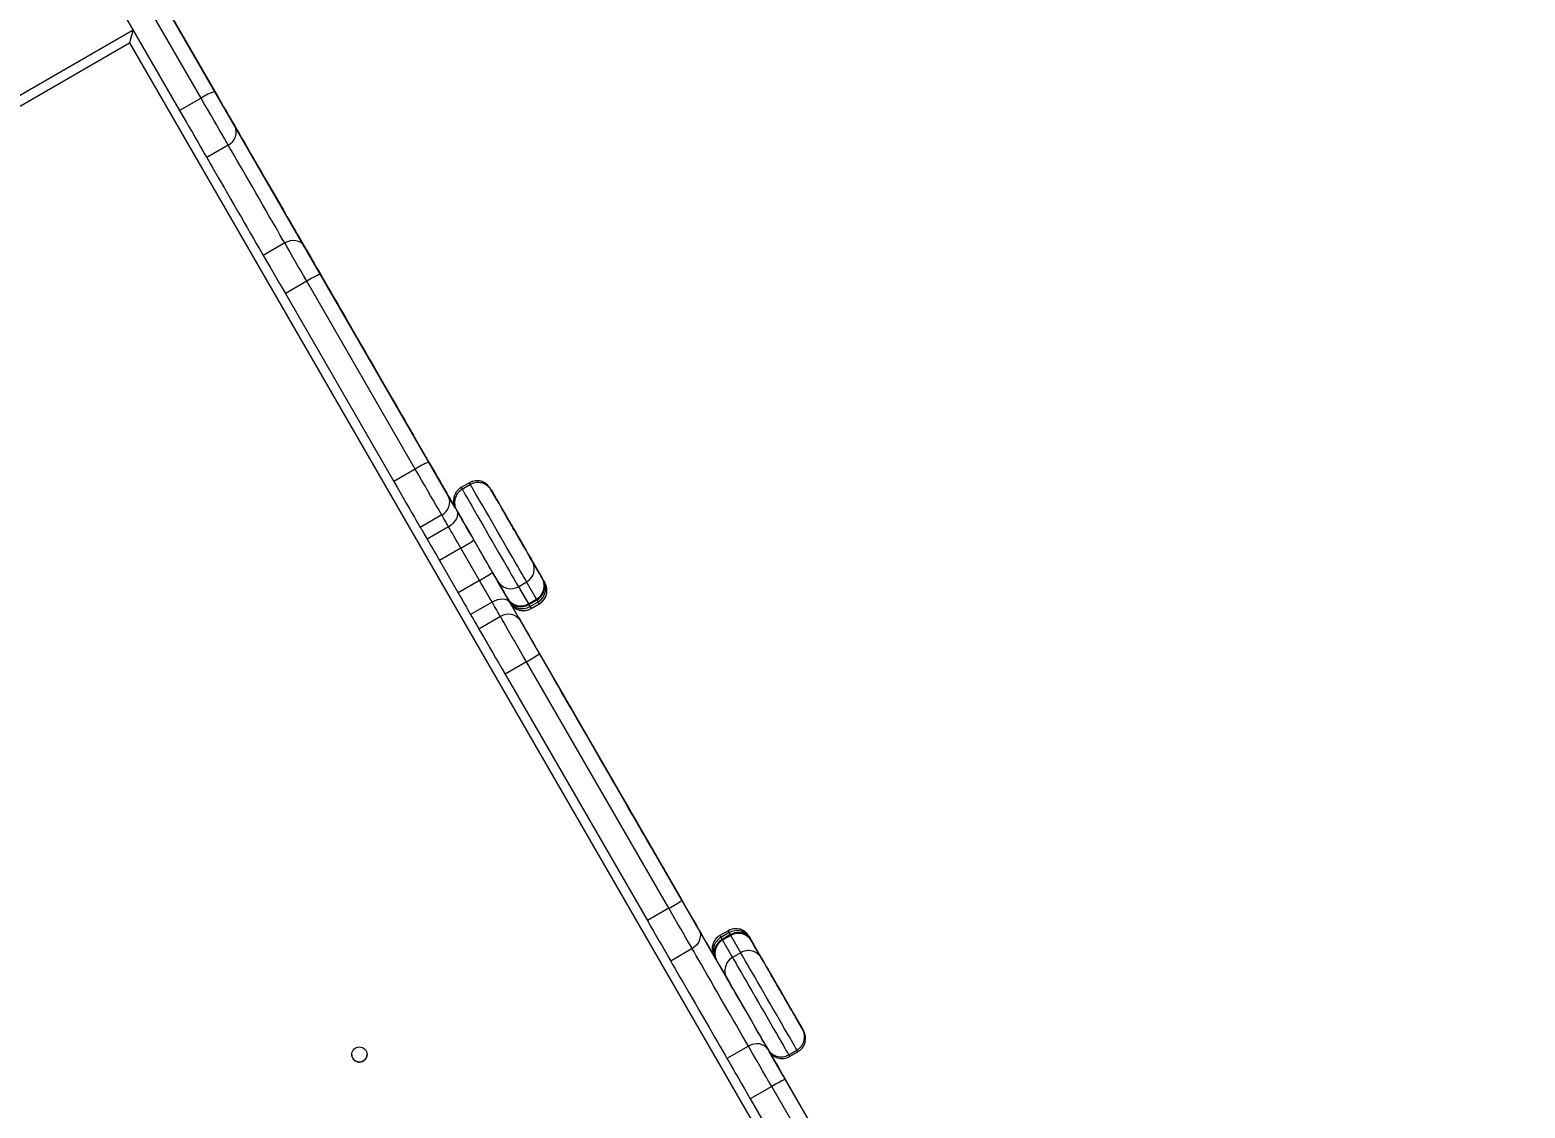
# Model space of a CAD drawing. Header units: millimetres. Extents: x 10665 to 29906, y -6125 to 7364.
# Drawn here: x 20007 to 20791, y -2 to 564 of the extents above; entities that cross this region are included whole.
import ezdxf

# ---------------------------------------------------------------- set-up
doc = ezdxf.new("R2010")
doc.units = ezdxf.units.MM
for name, color, linetype in [('DIKOM_ОБЪЕКТ', 7, 'Continuous'), ('DIKOM_РАЗМЕР_ЗОНА', 7, 'Continuous'), ('DIKOM_РАЗМЕР_ОБЪЕКТА', 7, 'Continuous')]:
    doc.layers.add(name, color=color, linetype=linetype)
doc.styles.add('style1', font='arial.ttf', dxfattribs={"width": 0.8})
doc.dimstyles.new('1-50', dxfattribs={"dimtxt": 300, "dimasz": 200, "dimexe": 100, "dimexo": 0, "dimgap": 100, "dimtad": 1, "dimdec": 0, "dimtxsty": 'style1', "dimcen": 0, "dimclrd": 7, "dimclre": 7, "dimadec": 1, "dimazin": 2, "dimtfac": 1, "dimtdec": 0, "dimtmove": 1, "dimatfit": 3, "dimfxl": 0, "dimlwd": 25, "dimlwe": 18, "dimarcsym": 0})

# ---------------------------------------------------------------- blocks, each defined once
blk = doc.blocks.new('*D16')
at = {"layer": 'Defpoints', "color": 0, "transparency": 16777216}
for p in [(12665, 4926.53), (12665, 1146.89), (26947.71, -1821.93)]:
    blk.add_point(p, dxfattribs=at)
at = {"layer": 'DIKOM_РАЗМЕР_ОБЪЕКТА', "color": 7, "lineweight": 18, "transparency": 16777216}
for p, q in [((12665, 1146.89), (12665, 5026.53)), ((26947.71, -1821.93), (26947.71, 5026.53))]:
    blk.add_line(p, q, dxfattribs=at)
at = {"layer": 'DIKOM_РАЗМЕР_ОБЪЕКТА', "color": 7, "lineweight": 25, "transparency": 16777216}
blk.add_line((26747.71, 4926.53), (12865, 4926.53), dxfattribs=at)
at = {"layer": 'DIKOM_РАЗМЕР_ОБЪЕКТА', "color": 7, "transparency": 16777216}
for points in [[(12865, 4959.86), (12865, 4893.19), (12665, 4926.53)], [(26747.71, 4959.86), (26747.71, 4893.19), (26947.71, 4926.53)]]:
    blk.add_solid(points, dxfattribs=at)
at = {"layer": 'DIKOM_РАЗМЕР_ОБЪЕКТА', "color": 0, "transparency": 16777216, "insert": (21497, 5179.8), "char_height": 300, "attachment_point": 5, "style": 'style1'}
blk.add_mtext('14300', dxfattribs=at)
blk = doc.blocks.new('*D15')
at = {"layer": 'Defpoints', "color": 0, "transparency": 16777216}
for p in [(20416.84, 4419.04), (19675.94, -4001.39), (28567.5, -4001.39)]:
    blk.add_point(p, dxfattribs=at)
at = {"layer": 'DIKOM_РАЗМЕР_ОБЪЕКТА', "color": 7, "lineweight": 18, "transparency": 16777216}
for p, q in [((20416.84, 4419.04), (28667.5, 4419.04)), ((19675.94, -4001.39), (28667.5, -4001.39))]:
    blk.add_line(p, q, dxfattribs=at)
at = {"layer": 'DIKOM_РАЗМЕР_ОБЪЕКТА', "color": 7, "lineweight": 25, "transparency": 16777216}
blk.add_line((28567.5, 4219.04), (28567.5, -3801.39), dxfattribs=at)
at = {"layer": 'DIKOM_РАЗМЕР_ОБЪЕКТА', "color": 7, "transparency": 16777216}
for points in [[(28534.17, 4219.04), (28600.83, 4219.04), (28567.5, 4419.04)], [(28534.17, -3801.39), (28600.83, -3801.39), (28567.5, -4001.39)]]:
    blk.add_solid(points, dxfattribs=at)
at = {"layer": 'DIKOM_РАЗМЕР_ОБЪЕКТА', "color": 0, "transparency": 16777216, "insert": (28247.96, -1553.33), "char_height": 300, "attachment_point": 5, "rotation": 90, "style": 'style1'}
blk.add_mtext('8400', dxfattribs=at)
blk = doc.blocks.new('*D14')
at = {"layer": 'Defpoints', "color": 0, "transparency": 16777216}
for p in [(28947.71, 6914.03), (10665, 1629.88), (28947.71, -1535.43)]:
    blk.add_point(p, dxfattribs=at)
at = {"layer": 'DIKOM_РАЗМЕР_ЗОНА', "color": 7, "lineweight": 18, "transparency": 16777216}
for p, q in [((10665, 1629.88), (10665, 7014.03)), ((28947.71, -1535.43), (28947.71, 7014.03))]:
    blk.add_line(p, q, dxfattribs=at)
at = {"layer": 'DIKOM_РАЗМЕР_ЗОНА', "color": 7, "lineweight": 25, "transparency": 16777216}
blk.add_line((10865, 6914.03), (28747.71, 6914.03), dxfattribs=at)
at = {"layer": 'DIKOM_РАЗМЕР_ЗОНА', "color": 7, "transparency": 16777216}
for points in [[(10865, 6947.36), (10865, 6880.69), (10665, 6914.03)], [(28747.71, 6947.36), (28747.71, 6880.69), (28947.71, 6914.03)]]:
    blk.add_solid(points, dxfattribs=at)
at = {"layer": 'DIKOM_РАЗМЕР_ЗОНА', "color": 0, "transparency": 16777216, "insert": (21431.5, 7167.3), "char_height": 300, "attachment_point": 5, "style": 'style1'}
blk.add_mtext('18300', dxfattribs=at)
blk = doc.blocks.new('*D13')
at = {"layer": 'Defpoints', "color": 0, "transparency": 16777216}
for p in [(20470.84, 6542.55), (29806, 6542.55), (19621.9, -6125)]:
    blk.add_point(p, dxfattribs=at)
at = {"layer": 'DIKOM_РАЗМЕР_ЗОНА', "color": 7, "lineweight": 18, "transparency": 16777216}
for p, q in [((20470.84, 6542.55), (29906, 6542.55)), ((19621.9, -6125), (29906, -6125))]:
    blk.add_line(p, q, dxfattribs=at)
at = {"layer": 'DIKOM_РАЗМЕР_ЗОНА', "color": 7, "lineweight": 25, "transparency": 16777216}
blk.add_line((29806, -5925), (29806, 6342.55), dxfattribs=at)
at = {"layer": 'DIKOM_РАЗМЕР_ЗОНА', "color": 7, "transparency": 16777216}
for points in [[(29772.67, 6342.55), (29839.33, 6342.55), (29806, 6542.55)], [(29772.67, -5925), (29839.33, -5925), (29806, -6125)]]:
    blk.add_solid(points, dxfattribs=at)
at = {"layer": 'DIKOM_РАЗМЕР_ЗОНА', "color": 0, "transparency": 16777216, "insert": (29552.83, 208.78), "char_height": 300, "attachment_point": 5, "rotation": 90, "style": 'style1'}
blk.add_mtext('12650', dxfattribs=at)

msp = doc.modelspace()

# ---------------------------------------------------------------- linework, layer by layer
at = {"layer": 'DIKOM_ОБЪЕКТ', "color": 7, "linetype": 'Continuous', "lineweight": 15}
for p, q in [((20038.79, 644.15), (20103.99, 531.23)), ((20230.08, 312.87), (20039.25, 643.4)), ((20096.75, 527.76), (20031.56, 640.68)), ((20020.3, 634.18), (20085.49, 521.26)), ((19974.47, 513.56), (20061.07, 563.56)), ((19288.47, 111.79), (20059.24, 556.79)), ((20059.24, 556.79), (20774.13, -681.44)), ((20096.75, 527.76), (20085.49, 521.26)), ((20110.97, 503.13), (20099.72, 496.63)), ((20143.16, 463.39), (20143.21, 463.3)), ((20143.21, 463.3), (20144.23, 461.54)), ((20145.67, 459.04), (20154.81, 443.24)), ((20140.63, 451.77), (20129.37, 445.27)), ((20152.22, 431.69), (20140.96, 425.19)), ((20209.13, 333.12), (20152.22, 431.69)), ((20159.35, 435.34), (20216.26, 336.77)), ((20140.96, 425.19), (20197.87, 326.62)), ((20206.5, 353.69), (20200.11, 364.76)), ((20208.21, 350.75), (20204.12, 357.82)), ((20204.54, 357.09), (20204.65, 356.9)), ((20204.65, 356.9), (20205.75, 355)), ((20208.26, 350.66), (20208.21, 350.75)), ((20208.26, 350.66), (20208.26, 350.66)), ((20209.13, 333.12), (20197.87, 326.62)), ((20237.55, 325.91), (20233.22, 323.41)), ((20238.07, 324.99), (20233.74, 322.49)), ((20248.48, 322.97), (20248.48, 322.98)), ((20252.14, 316.65), (20248.48, 322.97)), ((20248.88, 322.29), (20250.09, 320.18)), ((20249.01, 322.05), (20249, 322.06)), ((20251.35, 318.01), (20249.01, 322.05)), ((20249.98, 320.38), (20250.09, 320.18)), ((20251.37, 317.97), (20251.35, 318.01)), ((20223.04, 309.03), (20211.78, 302.53)), ((20226.58, 302.89), (20215.32, 296.39)), ((20233.05, 291.69), (20221.79, 285.19)), ((20242.85, 274.72), (20233.05, 291.69)), ((20239.86, 295.89), (20249.66, 278.91)), ((20221.79, 285.19), (20231.59, 268.22)), ((20270.5, 284.84), (20275.72, 275.81)), ((20242.85, 274.72), (20231.59, 268.22)), ((20275.72, 275.81), (20275.73, 275.8)), ((20276.1, 275.15), (20276.31, 274.76)), ((20257.53, 265.31), (20252.31, 274.34)), ((20263.23, 271.41), (20267.56, 273.91)), ((20263.23, 271.41), (20268.46, 262.38)), ((20272.79, 264.88), (20267.56, 273.91)), ((20276.54, 274.38), (20277.13, 273.38)), ((20249.45, 263.28), (20238.19, 256.78)), ((20257.92, 264.65), (20257.54, 265.3)), ((20258.94, 262.88), (20258.36, 263.88)), ((20365.86, 77.7), (20259.1, 262.62)), ((20268.46, 262.38), (20272.79, 264.88)), ((20268.47, 262.37), (20272.8, 264.87)), ((20268.47, 262.37), (20268.68, 262)), ((20268.68, 262), (20273.01, 264.5)), ((20269.28, 260.96), (20273.61, 263.46)), ((20269.28, 260.96), (20269.86, 259.95)), ((20269.86, 259.95), (20274.19, 262.45)), ((20269.86, 259.95), (20269.87, 259.94)), ((20269.87, 259.94), (20274.21, 262.44)), ((20273.01, 264.5), (20272.73, 264.99)), ((20274.19, 262.45), (20273.61, 263.46)), ((20274.21, 262.44), (20274.19, 262.45)), ((20253.82, 255.71), (20242.56, 249.21)), ((20274.29, 236.25), (20348.98, 106.89)), ((20267.48, 232.05), (20256.22, 225.55)), ((20342.17, 102.69), (20267.48, 232.05)), ((20256.22, 225.55), (20330.91, 96.19)), ((20281.8, 223.26), (20284.41, 218.75)), ((20281.8, 223.26), (20281.8, 223.26)), ((20284.82, 218.05), (20284.83, 218.04)), ((20284.83, 218.04), (20285.12, 217.54)), ((20285.27, 217.27), (20285.12, 217.54)), ((20336.46, 128.59), (20335.29, 130.6)), ((20338.89, 124.39), (20337.44, 126.89)), ((20342.11, 118.83), (20340.28, 121.98)), ((20342.1, 118.84), (20342.1, 118.84)), ((20342.11, 118.82), (20342.11, 118.83)), ((20342.17, 102.69), (20330.91, 96.19)), ((20373.24, 90.91), (20368.91, 88.41)), ((20368.91, 88.41), (20368.92, 88.4)), ((20373.25, 90.9), (20368.92, 88.4)), ((20368.92, 88.4), (20369.5, 87.39)), ((20373.83, 89.89), (20369.5, 87.39)), ((20374.43, 88.84), (20370.1, 86.34)), ((20370.1, 86.34), (20370.31, 85.97)), ((20374.64, 88.47), (20370.31, 85.97)), ((20374.65, 88.45), (20370.32, 85.95)), ((20373.25, 90.9), (20373.24, 90.91)), ((20373.83, 89.89), (20373.25, 90.9)), ((20374.68, 88.41), (20374.43, 88.84)), ((20379.88, 79.38), (20374.65, 88.45)), ((20384.16, 87.99), (20384.17, 87.97)), ((20384.17, 87.97), (20384.75, 86.96)), ((20354.39, 81.51), (20343.13, 75.01)), ((20370.32, 85.95), (20375.55, 76.89)), ((20379.88, 79.38), (20375.55, 76.89)), ((20385.57, 85.54), (20385.58, 85.53)), ((20385.58, 85.53), (20390.8, 76.46)), ((20366.57, 76.46), (20365.99, 77.47)), ((20367.01, 75.7), (20366.79, 76.1)), ((20367.42, 74.99), (20367.01, 75.7)), ((20372.62, 65.96), (20367.39, 75.03)), ((20412.81, 38.35), (20409.16, 44.7)), ((20412.29, 39.24), (20409.95, 43.31)), ((20411.2, 41.14), (20412.42, 39.03)), ((20411.2, 41.14), (20411.31, 40.94)), ((20412.3, 39.23), (20412.29, 39.24)), ((20383.92, 30.38), (20372.66, 23.88)), ((20499.52, -153.81), (20394.83, 27.52)), ((20405.04, 25.81), (20409.37, 28.31)), ((20405.56, 24.91), (20409.89, 27.41)), ((20396.17, 9.16), (20384.91, 2.66)), ((20475.85, -128.86), (20396.17, 9.16)), ((20403.2, 12.97), (20482.89, -125.05)), ((20384.91, 2.66), (20464.6, -135.36))]:
    msp.add_line(p, q, dxfattribs=at)
at = {"layer": 'DIKOM_ОБЪЕКТ', "color": 7, "linetype": 'Continuous', "lineweight": 15, "flags": 128}
for points in [[(20061.05, 563.55), (20061.03, 563.49), (20060.93, 563.1), (20060.76, 562.47), (20060.53, 561.62), (20060.25, 560.58), (20059.94, 559.4), (20059.59, 558.12), (20059.24, 556.79)], [(20110.97, 503.13), (20110.06, 504.71), (20108.98, 506.57), (20107.77, 508.68), (20106.42, 511.01), (20104.97, 513.53), (20103.43, 516.2), (20101.81, 519), (20100.15, 521.88), (20098.45, 524.82), (20096.75, 527.76)], [(20103.99, 531.23), (20105.54, 528.53), (20107.09, 525.85), (20108.59, 523.26), (20110.01, 520.79), (20111.33, 518.5), (20112.52, 516.44), (20113.56, 514.65), (20114.42, 513.16)], [(20085.49, 521.26), (20087.19, 518.32), (20088.89, 515.38), (20090.55, 512.5), (20092.17, 509.7), (20093.71, 507.03), (20095.17, 504.51), (20096.51, 502.18), (20097.73, 500.07), (20098.8, 498.21), (20099.72, 496.63)], [(20114.42, 513.16), (20115.47, 511.35), (20116.66, 509.27), (20118, 506.96), (20119.47, 504.42), (20121.05, 501.68), (20122.73, 498.76), (20124.51, 495.69), (20126.35, 492.49), (20128.26, 489.2), (20130.2, 485.83), (20132.17, 482.42), (20134.15, 478.99), (20136.12, 475.58), (20138.06, 472.21), (20139.97, 468.92), (20141.81, 465.72), (20143.58, 462.65), (20145.27, 459.73), (20146.85, 456.99), (20148.31, 454.46), (20149.65, 452.14), (20150.85, 450.06)], [(20140.63, 451.77), (20139.55, 453.63), (20138.33, 455.74), (20136.99, 458.06), (20135.55, 460.57), (20134, 463.24), (20132.38, 466.06), (20130.69, 468.98), (20128.96, 471.98), (20127.2, 475.03), (20125.42, 478.1), (20123.66, 481.15), (20121.93, 484.16), (20120.23, 487.09), (20118.6, 489.92), (20117.05, 492.61), (20115.59, 495.13), (20114.24, 497.47), (20113.01, 499.6), (20111.92, 501.49), (20110.97, 503.13)], [(20099.72, 496.63), (20100.66, 494.99), (20101.75, 493.1), (20102.98, 490.97), (20104.33, 488.63), (20105.79, 486.11), (20107.34, 483.42), (20108.97, 480.59), (20110.67, 477.66), (20112.4, 474.65), (20114.17, 471.6), (20115.94, 468.53), (20117.7, 465.48), (20119.43, 462.48), (20121.12, 459.56), (20122.74, 456.74), (20124.29, 454.07), (20125.74, 451.56), (20127.08, 449.24), (20128.29, 447.13), (20129.37, 445.27)], [(20200.11, 364.76), (20199.88, 365.15), (20199.48, 365.84), (20198.91, 366.82), (20198.18, 368.1), (20197.27, 369.66), (20196.21, 371.49), (20195, 373.59), (20193.65, 375.94), (20192.16, 378.52), (20190.54, 381.32), (20188.81, 384.32), (20186.97, 387.5), (20185.04, 390.85), (20183.02, 394.34), (20180.94, 397.95), (20178.79, 401.67), (20176.61, 405.45), (20174.39, 409.29), (20172.16, 413.16), (20169.92, 417.04), (20167.69, 420.9), (20165.49, 424.71), (20163.33, 428.46), (20161.21, 432.12), (20159.16, 435.67), (20157.19, 439.08), (20155.31, 442.34), (20153.53, 445.43), (20151.86, 448.32), (20150.31, 451), (20148.9, 453.45), (20147.62, 455.66), (20146.49, 457.61), (20145.52, 459.3), (20144.71, 460.7), (20144.07, 461.82), (20143.59, 462.64), (20143.29, 463.17), (20143.16, 463.39), (20143.16, 463.39)], [(20144.23, 461.54), (20144.3, 461.43), (20144.39, 461.27), (20144.51, 461.06), (20144.65, 460.81), (20144.82, 460.52), (20145.02, 460.18), (20145.24, 459.79), (20145.49, 459.36)], [(20145.49, 459.36), (20145.85, 458.74), (20146.12, 458.26), (20146.32, 457.92), (20146.33, 457.91)], [(20146.11, 458.29), (20145.96, 458.54), (20145.84, 458.75), (20145.75, 458.91), (20145.68, 459.03), (20145.64, 459.1), (20145.62, 459.13)], [(20145.62, 459.13), (20145.62, 459.13), (20145.63, 459.11), (20145.67, 459.04)], [(20146.33, 457.91), (20146.44, 457.71), (20146.48, 457.64), (20146.45, 457.69)], [(20150.85, 450.06), (20150.07, 451.1), (20149.06, 451.94), (20147.85, 452.56), (20146.49, 452.92), (20145.03, 453.03), (20143.53, 452.86), (20142.04, 452.44), (20140.63, 451.77)], [(20152.22, 431.69), (20150.51, 434.64), (20148.84, 437.54), (20147.22, 440.35), (20145.67, 443.03), (20144.22, 445.54), (20142.89, 447.85), (20141.68, 449.94), (20140.63, 451.77)], [(20150.85, 450.06), (20151.62, 448.72), (20152.5, 447.2), (20153.48, 445.5), (20154.55, 443.66), (20155.68, 441.7), (20156.87, 439.64), (20158.1, 437.51), (20159.35, 435.34)], [(20129.37, 445.27), (20130.42, 443.44), (20131.63, 441.35), (20132.96, 439.04), (20134.41, 436.53), (20135.96, 433.85), (20137.58, 431.04), (20139.25, 428.14), (20140.96, 425.19)], [(20154.81, 443.24), (20155.04, 442.85), (20155.44, 442.14), (20156.03, 441.13), (20156.79, 439.81), (20157.72, 438.21), (20158.81, 436.32), (20160.05, 434.16), (20161.44, 431.75), (20162.97, 429.1), (20164.63, 426.24), (20166.4, 423.17), (20168.27, 419.92), (20170.24, 416.52), (20172.28, 412.98), (20174.39, 409.34), (20176.54, 405.61), (20178.73, 401.82), (20180.93, 398), (20183.14, 394.17), (20185.34, 390.36), (20187.52, 386.59), (20189.65, 382.9), (20191.72, 379.3), (20193.73, 375.83), (20195.65, 372.5), (20197.48, 369.33), (20199.2, 366.36), (20200.8, 363.59), (20202.26, 361.05), (20203.58, 358.76), (20204.76, 356.73), (20205.77, 354.97), (20206.62, 353.51), (20207.29, 352.33), (20207.79, 351.47), (20208.12, 350.91), (20208.25, 350.67), (20208.26, 350.66)], [(20204.12, 357.82), (20204.09, 357.88), (20204.09, 357.88), (20204.11, 357.84), (20204.16, 357.75), (20204.23, 357.63)], [(20204.23, 357.63), (20204.24, 357.61), (20204.35, 357.42), (20204.49, 357.19), (20204.65, 356.9)], [(20205.75, 355), (20205.98, 354.6), (20206.17, 354.26), (20206.33, 354), (20206.44, 353.8), (20206.48, 353.74)], [(20206.48, 353.74), (20206.51, 353.67), (20206.55, 353.61), (20206.55, 353.6)], [(20206.55, 353.6), (20206.55, 353.62), (20206.5, 353.69)], [(20223.04, 309.03), (20222.15, 310.57), (20221.11, 312.37), (20219.93, 314.42), (20218.62, 316.68), (20217.2, 319.14), (20215.69, 321.75), (20214.11, 324.49), (20212.47, 327.32), (20210.81, 330.21), (20209.13, 333.12)], [(20216.26, 336.77), (20217.79, 334.11), (20219.31, 331.48), (20220.78, 328.93), (20222.18, 326.52), (20223.46, 324.29), (20224.62, 322.29), (20225.62, 320.55), (20226.46, 319.11)], [(20197.87, 326.62), (20199.55, 323.71), (20201.22, 320.82), (20202.85, 317.99), (20204.43, 315.25), (20205.94, 312.64), (20207.36, 310.18), (20208.67, 307.92), (20209.85, 305.87), (20210.89, 304.07), (20211.78, 302.53)], [(20233.22, 323.41), (20233.22, 323.41), (20233.23, 323.39), (20233.27, 323.33), (20233.32, 323.23), (20233.4, 323.1), (20233.5, 322.92), (20233.62, 322.71), (20233.76, 322.47)], [(20233.74, 322.49), (20233.79, 322.41), (20234.01, 322.03), (20234.41, 321.34), (20234.99, 320.33), (20235.74, 319.04), (20236.65, 317.46), (20237.71, 315.63), (20238.9, 313.56), (20240.21, 311.28), (20241.63, 308.82), (20243.14, 306.22), (20244.71, 303.49), (20246.33, 300.69), (20247.98, 297.83), (20249.63, 294.97), (20251.27, 292.13), (20252.88, 289.35), (20254.43, 286.67), (20255.9, 284.11), (20257.28, 281.72), (20258.55, 279.52), (20259.7, 277.54), (20260.7, 275.8), (20261.55, 274.33), (20262.24, 273.14), (20262.75, 272.25), (20263.08, 271.67), (20263.23, 271.41)], [(20238.09, 324.97), (20237.95, 325.21), (20237.83, 325.42), (20237.73, 325.6), (20237.65, 325.73), (20237.6, 325.83), (20237.56, 325.89), (20237.55, 325.91), (20237.55, 325.91)], [(20267.56, 273.91), (20267.41, 274.17), (20267.08, 274.75), (20266.57, 275.64), (20265.88, 276.83), (20265.03, 278.3), (20264.03, 280.04), (20262.88, 282.02), (20261.61, 284.22), (20260.23, 286.61), (20258.76, 289.17), (20257.21, 291.85), (20255.6, 294.63), (20253.96, 297.47), (20252.31, 300.33), (20250.66, 303.19), (20249.04, 305.99), (20247.47, 308.72), (20245.96, 311.32), (20244.55, 313.78), (20243.23, 316.06), (20242.04, 318.13), (20240.98, 319.96), (20240.07, 321.54), (20239.32, 322.83), (20238.74, 323.84), (20238.34, 324.53), (20238.12, 324.91), (20238.07, 324.99)], [(20249, 322.06), (20249.05, 321.98), (20249.28, 321.59), (20249.68, 320.88), (20250.26, 319.88), (20251, 318.6), (20251.89, 317.06), (20252.91, 315.29), (20254.06, 313.31), (20255.29, 311.16), (20256.61, 308.89), (20257.98, 306.52), (20259.38, 304.09), (20260.78, 301.66), (20262.17, 299.25), (20263.52, 296.92), (20264.8, 294.7), (20265.99, 292.63), (20267.08, 290.74), (20268.05, 289.08), (20268.87, 287.65), (20269.53, 286.5), (20270.03, 285.64), (20270.35, 285.08), (20270.5, 284.84)], [(20226.46, 319.11), (20226.9, 318.34), (20227.37, 317.53), (20227.87, 316.66), (20228.4, 315.73), (20228.96, 314.76), (20229.55, 313.74), (20230.17, 312.68), (20230.81, 311.57)], [(20250.09, 320.18), (20250.43, 319.6), (20250.71, 319.11), (20250.94, 318.71), (20251.13, 318.39), (20251.26, 318.17), (20251.34, 318.03), (20251.37, 317.97), (20251.37, 317.97)], [(20277.13, 273.38), (20277.09, 273.44), (20276.87, 273.83), (20276.47, 274.52), (20275.9, 275.51), (20275.16, 276.78), (20274.27, 278.32), (20273.24, 280.1), (20272.09, 282.1), (20270.82, 284.29), (20269.47, 286.64), (20268.05, 289.1), (20266.57, 291.66), (20265.07, 294.26), (20263.56, 296.87), (20262.07, 299.46), (20260.61, 301.98), (20259.21, 304.4), (20257.9, 306.69), (20256.68, 308.8), (20255.57, 310.71), (20254.6, 312.39), (20253.77, 313.82), (20253.11, 314.98), (20252.61, 315.84), (20252.28, 316.4), (20252.14, 316.65)], [(20226.58, 302.89), (20226.06, 303.8), (20225.56, 304.66), (20225.08, 305.49), (20224.62, 306.28), (20224.19, 307.03), (20223.78, 307.74), (20223.39, 308.41), (20223.04, 309.03)], [(20230.81, 311.57), (20231.2, 310.58), (20231.31, 309.47), (20231.14, 308.3), (20230.69, 307.09), (20229.97, 305.9), (20229.03, 304.78), (20227.88, 303.76), (20226.58, 302.89)], [(20230.81, 311.57), (20231.77, 309.91), (20232.79, 308.14), (20233.87, 306.26), (20235.01, 304.3), (20236.18, 302.26), (20237.39, 300.17), (20238.62, 298.04), (20239.86, 295.89)], [(20252.31, 274.34), (20252.17, 274.58), (20251.85, 275.14), (20251.35, 276), (20250.68, 277.15), (20249.86, 278.58), (20248.9, 280.24), (20247.81, 282.13), (20246.61, 284.2), (20245.33, 286.42), (20243.98, 288.75), (20242.6, 291.16), (20241.19, 293.59), (20239.79, 296.02), (20238.42, 298.39), (20237.11, 300.66), (20235.87, 302.81), (20234.73, 304.79), (20233.7, 306.56), (20232.81, 308.1), (20232.07, 309.38), (20231.5, 310.38), (20231.09, 311.09), (20230.86, 311.48), (20230.82, 311.56)], [(20258, 306.47), (20258.12, 306.27), (20258.41, 305.77), (20258.85, 305.01), (20259.38, 304.08), (20259.96, 303.09), (20260.51, 302.13), (20260.98, 301.31), (20261.32, 300.73), (20261.49, 300.44), (20261.47, 300.47), (20261.26, 300.83), (20260.89, 301.47), (20260.4, 302.32), (20259.84, 303.3), (20259.26, 304.29), (20258.74, 305.19), (20258.33, 305.9), (20258.08, 306.34), (20258, 306.47)], [(20211.78, 302.53), (20212.14, 301.91), (20212.52, 301.24), (20212.93, 300.53), (20213.36, 299.78), (20213.82, 298.99), (20214.3, 298.16), (20214.8, 297.3), (20215.32, 296.39)], [(20233.05, 291.69), (20232.16, 293.23), (20231.28, 294.75), (20230.42, 296.25), (20229.58, 297.7), (20228.77, 299.1), (20227.99, 300.44), (20227.26, 301.71), (20226.58, 302.89)], [(20215.32, 296.39), (20216, 295.21), (20216.74, 293.94), (20217.51, 292.6), (20218.32, 291.2), (20219.16, 289.75), (20220.02, 288.25), (20220.9, 286.73), (20221.79, 285.19)], [(20262.88, 298.04), (20263, 297.85), (20263.29, 297.34), (20263.73, 296.58), (20264.26, 295.66), (20264.84, 294.66), (20265.39, 293.7), (20265.86, 292.89), (20266.2, 292.3), (20266.37, 292.01), (20266.35, 292.04), (20266.14, 292.4), (20265.77, 293.04), (20265.28, 293.89), (20264.72, 294.87), (20264.14, 295.86), (20263.63, 296.76), (20263.22, 297.47), (20262.96, 297.91), (20262.88, 298.04)], [(20249.45, 263.28), (20248.74, 264.52), (20247.98, 265.83), (20247.18, 267.21), (20246.35, 268.65), (20245.5, 270.13), (20244.62, 271.64), (20243.74, 273.17), (20242.85, 274.72)], [(20249.66, 278.91), (20250.91, 276.75), (20252.15, 274.6), (20253.37, 272.49), (20254.57, 270.41), (20255.73, 268.4), (20256.85, 266.47), (20257.91, 264.63), (20258.91, 262.9)], [(20275.47, 276.24), (20275.05, 276.97), (20274.77, 277.46), (20274.63, 277.69), (20274.64, 277.68), (20274.79, 277.42), (20275.09, 276.91), (20275.52, 276.15), (20276.1, 275.15)], [(20276.1, 275.15), (20276.19, 274.99), (20276.28, 274.85), (20276.35, 274.72), (20276.41, 274.62), (20276.46, 274.53), (20276.5, 274.46), (20276.53, 274.41), (20276.54, 274.38)], [(20231.59, 268.22), (20232.48, 266.67), (20233.37, 265.14), (20234.24, 263.63), (20235.09, 262.15), (20235.92, 260.71), (20236.72, 259.33), (20237.48, 258.02), (20238.19, 256.78)], [(20258.91, 262.9), (20258.28, 263.68), (20257.41, 264.27), (20256.34, 264.66), (20255.09, 264.82), (20253.73, 264.76), (20252.29, 264.48), (20250.85, 263.98), (20249.45, 263.28)], [(20253.82, 255.71), (20253.39, 256.45), (20252.93, 257.25), (20252.43, 258.12), (20251.9, 259.04), (20251.33, 260.02), (20250.74, 261.05), (20250.11, 262.14), (20249.45, 263.28)], [(20258.36, 263.88), (20258.34, 263.91), (20258.31, 263.96), (20258.27, 264.03), (20258.22, 264.12), (20258.16, 264.22), (20258.09, 264.35), (20258.01, 264.49), (20257.92, 264.65)], [(20258.91, 262.9), (20259.71, 261.5), (20260.49, 260.17), (20261.22, 258.89), (20261.92, 257.69), (20262.57, 256.55), (20263.18, 255.49), (20263.75, 254.51), (20264.28, 253.6)], [(20268.46, 262.38), (20268.47, 262.37), (20268.47, 262.37)], [(20268.68, 262), (20268.81, 261.78), (20268.92, 261.59), (20269.02, 261.42), (20269.1, 261.28), (20269.17, 261.16), (20269.22, 261.07), (20269.26, 261), (20269.28, 260.96)], [(20272.8, 264.87), (20272.8, 264.87), (20272.79, 264.88)], [(20273.61, 263.46), (20273.59, 263.5), (20273.55, 263.57), (20273.5, 263.66), (20273.43, 263.78), (20273.35, 263.92), (20273.25, 264.09), (20273.14, 264.28), (20273.01, 264.5)], [(20238.19, 256.78), (20238.85, 255.64), (20239.48, 254.55), (20240.07, 253.52), (20240.64, 252.54), (20241.17, 251.62), (20241.67, 250.75), (20242.14, 249.95), (20242.56, 249.21)], [(20267.48, 232.05), (20265.82, 234.93), (20264.17, 237.78), (20262.56, 240.57), (20261, 243.27), (20259.52, 245.83), (20258.13, 248.24), (20256.85, 250.46), (20255.7, 252.46), (20254.68, 254.21), (20253.82, 255.71)], [(20264.28, 253.6), (20265.09, 252.2), (20266.07, 250.5), (20267.2, 248.54), (20268.46, 246.36), (20269.83, 243.99), (20271.27, 241.48), (20272.77, 238.89), (20274.29, 236.25)], [(20242.56, 249.21), (20243.43, 247.71), (20244.44, 245.96), (20245.6, 243.96), (20246.87, 241.74), (20248.26, 239.33), (20249.75, 236.77), (20251.3, 234.07), (20252.91, 231.28), (20254.56, 228.43), (20256.22, 225.55)], [(20335.29, 130.6), (20335.16, 130.83), (20334.85, 131.37), (20334.36, 132.22), (20333.69, 133.38), (20332.85, 134.83), (20331.85, 136.57), (20330.68, 138.59), (20329.37, 140.87), (20327.91, 143.39), (20326.32, 146.15), (20324.61, 149.11), (20322.78, 152.27), (20320.87, 155.59), (20318.86, 159.06), (20316.79, 162.65), (20314.66, 166.34), (20312.49, 170.1), (20310.29, 173.91), (20308.08, 177.73), (20305.87, 181.56), (20303.68, 185.35), (20301.53, 189.08), (20299.42, 192.73), (20297.38, 196.28), (20295.41, 199.69), (20293.53, 202.94), (20291.75, 206.02), (20290.09, 208.9), (20288.55, 211.56), (20287.15, 213.98), (20285.9, 216.15), (20284.8, 218.05), (20283.87, 219.68), (20283.1, 221.01), (20282.5, 222.04), (20282.09, 222.76), (20281.85, 223.16), (20281.8, 223.26)], [(20284.41, 218.75), (20284.44, 218.7), (20284.5, 218.61), (20284.58, 218.47), (20284.69, 218.28), (20284.82, 218.05), (20284.98, 217.77), (20285.17, 217.45), (20285.38, 217.08)], [(20285.56, 216.77), (20285.37, 217.09), (20285.22, 217.36), (20285.08, 217.59), (20284.98, 217.77), (20284.9, 217.91), (20284.85, 218), (20284.82, 218.04), (20284.82, 218.05)], [(20285.12, 217.54), (20285.24, 217.32), (20285.55, 216.8), (20286.02, 215.98), (20286.66, 214.86), (20287.48, 213.45), (20288.45, 211.77), (20289.58, 209.82), (20290.85, 207.61), (20292.27, 205.16), (20293.81, 202.48), (20295.48, 199.59), (20297.27, 196.5), (20299.15, 193.24), (20301.12, 189.83), (20303.17, 186.28), (20305.28, 182.62), (20307.44, 178.87), (20309.65, 175.06), (20311.87, 171.2), (20314.11, 167.33), (20316.34, 163.46), (20318.56, 159.62), (20320.75, 155.83), (20322.89, 152.12), (20324.98, 148.5), (20326.99, 145.01), (20328.92, 141.66), (20330.76, 138.48), (20332.5, 135.48), (20334.11, 132.68), (20335.6, 130.1), (20336.96, 127.75), (20338.17, 125.65), (20339.23, 123.82), (20340.13, 122.26), (20340.87, 120.98), (20341.44, 119.99), (20341.83, 119.3), (20342.06, 118.91), (20342.11, 118.82)], [(20285.38, 217.08), (20285.68, 216.55), (20285.91, 216.17), (20286.05, 215.92), (20286.05, 215.92)], [(20286.03, 215.96), (20286, 216.01), (20285.82, 216.32), (20285.56, 216.77)], [(20286.05, 215.92), (20286.11, 215.81), (20286.09, 215.84), (20286.03, 215.96)], [(20337.44, 126.89), (20337.22, 127.27), (20337.03, 127.6), (20336.87, 127.88), (20336.73, 128.12), (20336.62, 128.31), (20336.54, 128.45), (20336.49, 128.54), (20336.46, 128.59)], [(20340.28, 121.98), (20340.24, 122.04), (20340.16, 122.18), (20340.05, 122.38), (20339.89, 122.65), (20339.7, 122.98), (20339.47, 123.39), (20339.2, 123.86), (20338.89, 124.39)], [(20354.39, 81.51), (20353.45, 83.15), (20352.36, 85.03), (20351.16, 87.12), (20349.84, 89.4), (20348.43, 91.85), (20346.93, 94.43), (20345.38, 97.12), (20343.79, 99.88), (20342.17, 102.69)], [(20348.98, 106.89), (20350.32, 104.57), (20351.63, 102.3), (20352.89, 100.11), (20354.1, 98.03), (20355.22, 96.08), (20356.25, 94.3), (20357.16, 92.72), (20357.95, 91.36)], [(20330.91, 96.19), (20332.53, 93.38), (20334.12, 90.62), (20335.68, 87.93), (20337.17, 85.35), (20338.58, 82.9), (20339.9, 80.62), (20341.11, 78.53), (20342.19, 76.65), (20343.13, 75.01)], [(20357.95, 91.36), (20358.47, 90.14), (20358.71, 88.82), (20358.65, 87.44), (20358.3, 86.06), (20357.67, 84.72), (20356.79, 83.49), (20355.68, 82.41), (20354.39, 81.51)], [(20357.95, 91.36), (20359.07, 89.41), (20360.34, 87.21), (20361.74, 84.78), (20363.26, 82.15), (20364.89, 79.33), (20366.61, 76.35), (20368.41, 73.24), (20370.27, 70.01), (20372.18, 66.7), (20374.12, 63.34), (20376.08, 59.94), (20378.04, 56.55), (20379.99, 53.19), (20381.9, 49.88), (20383.76, 46.65), (20385.56, 43.54), (20387.28, 40.56), (20388.9, 37.74), (20390.42, 35.11), (20391.82, 32.68), (20393.09, 30.48), (20394.22, 28.53)], [(20369.5, 87.39), (20369.52, 87.34), (20369.56, 87.28), (20369.61, 87.19), (20369.68, 87.07), (20369.76, 86.92), (20369.86, 86.76), (20369.97, 86.56), (20370.1, 86.34)], [(20374.43, 88.84), (20374.3, 89.06), (20374.19, 89.26), (20374.1, 89.42), (20374.01, 89.57), (20373.94, 89.69), (20373.89, 89.78), (20373.85, 89.84), (20373.83, 89.89)], [(20374.65, 88.45), (20374.64, 88.47), (20374.64, 88.47)], [(20409.16, 44.7), (20409.01, 44.95), (20408.69, 45.51), (20408.19, 46.37), (20407.52, 47.53), (20406.7, 48.96), (20405.73, 50.64), (20404.62, 52.55), (20403.4, 54.67), (20402.08, 56.95), (20400.69, 59.37), (20399.23, 61.89), (20397.74, 64.48), (20396.23, 67.09), (20394.73, 69.7), (20393.25, 72.25), (20391.83, 74.72), (20390.47, 77.06), (20389.21, 79.25), (20388.05, 81.25), (20387.02, 83.03), (20386.14, 84.57), (20385.4, 85.85), (20384.83, 86.84), (20384.43, 87.53), (20384.21, 87.91), (20384.16, 87.99)], [(20384.75, 86.96), (20384.77, 86.93), (20384.8, 86.88), (20384.84, 86.82), (20384.89, 86.73), (20384.95, 86.62), (20385.02, 86.5), (20385.1, 86.36), (20385.2, 86.2)], [(20383.92, 30.38), (20382.9, 32.14), (20381.75, 34.14), (20380.47, 36.35), (20379.07, 38.77), (20377.58, 41.36), (20376, 44.1), (20374.35, 46.95), (20372.65, 49.9), (20370.91, 52.91), (20369.16, 55.94), (20367.4, 58.98), (20365.67, 61.99), (20363.96, 64.94), (20362.32, 67.79), (20360.74, 70.53), (20359.24, 73.12), (20357.84, 75.54), (20356.56, 77.75), (20355.41, 79.75), (20354.39, 81.51)], [(20370.31, 85.97), (20370.31, 85.97), (20370.32, 85.95)], [(20409.37, 28.31), (20409.32, 28.38), (20409.1, 28.76), (20408.7, 29.46), (20408.12, 30.46), (20407.37, 31.76), (20406.46, 33.33), (20405.41, 35.17), (20404.21, 37.24), (20402.9, 39.51), (20401.48, 41.97), (20399.97, 44.58), (20398.4, 47.3), (20396.78, 50.11), (20395.13, 52.96), (20393.48, 55.82), (20391.84, 58.66), (20390.24, 61.44), (20388.69, 64.13), (20387.21, 66.68), (20385.83, 69.07), (20384.56, 71.27), (20383.41, 73.26), (20382.41, 75), (20381.56, 76.47), (20380.87, 77.66), (20380.36, 78.55), (20380.03, 79.12), (20379.88, 79.38)], [(20385.2, 86.2), (20385.77, 85.2), (20386.21, 84.44), (20386.51, 83.93), (20386.66, 83.66), (20386.67, 83.65), (20386.53, 83.88), (20386.25, 84.37), (20385.83, 85.1)], [(20385.83, 85.1), (20385.76, 85.22), (20385.7, 85.32), (20385.65, 85.4), (20385.62, 85.46), (20385.59, 85.51), (20385.58, 85.53), (20385.57, 85.54), (20385.57, 85.54)], [(20343.13, 75.01), (20344.15, 73.25), (20345.3, 71.25), (20346.59, 69.04), (20347.98, 66.62), (20349.48, 64.03), (20351.06, 61.29), (20352.71, 58.44), (20354.41, 55.49), (20356.14, 52.48), (20357.9, 49.44), (20359.65, 46.41), (20361.39, 43.4), (20363.09, 40.45), (20364.74, 37.6), (20366.32, 34.86), (20367.81, 32.27), (20369.21, 29.85), (20370.49, 27.64), (20371.64, 25.64), (20372.66, 23.88)], [(20367.01, 75.7), (20366.92, 75.86), (20366.83, 76), (20366.76, 76.12), (20366.7, 76.23), (20366.65, 76.31), (20366.61, 76.38), (20366.59, 76.43), (20366.57, 76.46)], [(20375.55, 76.89), (20375.7, 76.62), (20376.03, 76.05), (20376.54, 75.16), (20377.23, 73.97), (20378.08, 72.5), (20379.08, 70.76), (20380.23, 68.77), (20381.5, 66.57), (20382.88, 64.18), (20384.36, 61.63), (20385.91, 58.94), (20387.51, 56.16), (20389.15, 53.32), (20390.8, 50.46), (20392.45, 47.61), (20394.07, 44.8), (20395.64, 42.08), (20397.15, 39.47), (20398.57, 37.01), (20399.88, 34.74), (20401.08, 32.67), (20402.13, 30.83), (20403.04, 29.26), (20403.79, 27.96), (20404.37, 26.96), (20404.77, 26.26), (20404.99, 25.88), (20405.04, 25.81)], [(20390.8, 76.46), (20390.94, 76.22), (20391.27, 75.66), (20391.76, 74.8), (20392.43, 73.64), (20393.25, 72.22), (20394.22, 70.55), (20395.3, 68.66), (20396.5, 66.59), (20397.78, 64.37), (20399.13, 62.04), (20400.52, 59.64), (20401.92, 57.2), (20403.32, 54.78), (20404.69, 52.41), (20406, 50.13), (20407.24, 47.98), (20408.38, 46.01), (20409.41, 44.23), (20410.3, 42.69), (20411.04, 41.41), (20411.62, 40.41), (20412.02, 39.71), (20412.25, 39.32), (20412.3, 39.23)], [(20394.11, 28.73), (20394.06, 28.82), (20393.83, 29.21), (20393.43, 29.91), (20392.85, 30.91), (20392.11, 32.19), (20391.22, 33.73), (20390.2, 35.51), (20389.06, 37.48), (20387.82, 39.63), (20386.5, 41.91), (20385.13, 44.28), (20383.74, 46.7), (20382.33, 49.14), (20380.94, 51.54), (20379.6, 53.87), (20378.31, 56.09), (20377.12, 58.16), (20376.03, 60.05), (20375.07, 61.72), (20374.24, 63.14), (20373.58, 64.3), (20373.08, 65.16), (20372.76, 65.72), (20372.62, 65.96)], [(20398.41, 63.31), (20398.3, 63.51), (20398.01, 64.01), (20397.57, 64.77), (20397.03, 65.7), (20396.46, 66.69), (20395.91, 67.65), (20395.43, 68.47), (20395.1, 69.05), (20394.93, 69.34), (20394.95, 69.31), (20395.15, 68.95), (20395.52, 68.31), (20396.02, 67.46), (20396.58, 66.48), (20397.15, 65.49), (20397.67, 64.59), (20398.08, 63.88), (20398.34, 63.44), (20398.41, 63.31)], [(20403.3, 54.82), (20403.18, 55.02), (20402.89, 55.53), (20402.45, 56.28), (20401.92, 57.21), (20401.34, 58.21), (20400.79, 59.17), (20400.32, 59.98), (20399.98, 60.57), (20399.81, 60.86), (20399.83, 60.82), (20400.04, 60.47), (20400.41, 59.83), (20400.9, 58.97), (20401.46, 58), (20402.04, 57.01), (20402.55, 56.11), (20402.96, 55.4), (20403.22, 54.95), (20403.3, 54.82)], [(20409.95, 43.31), (20409.93, 43.34), (20409.96, 43.29), (20410.04, 43.15), (20410.17, 42.92), (20410.35, 42.61), (20410.59, 42.2), (20410.87, 41.71), (20411.2, 41.14)], [(20394.22, 28.53), (20393.43, 29.59), (20392.4, 30.46), (20391.18, 31.1), (20389.8, 31.49), (20388.34, 31.61), (20386.83, 31.46), (20385.33, 31.04), (20383.92, 30.38)], [(20412.42, 39.03), (20412.52, 38.85), (20412.61, 38.7), (20412.69, 38.57), (20412.74, 38.47), (20412.79, 38.4), (20412.81, 38.35), (20412.82, 38.34)], [(20412.82, 38.34), (20412.82, 38.34), (20412.81, 38.35)], [(20372.66, 23.88), (20373.61, 22.23), (20374.69, 20.36), (20375.9, 18.26), (20377.22, 15.97), (20378.64, 13.52), (20380.13, 10.93), (20381.69, 8.24), (20383.29, 5.47), (20384.91, 2.66)], [(20396.17, 9.16), (20394.54, 11.97), (20392.95, 14.74), (20391.39, 17.43), (20389.9, 20.02), (20388.48, 22.47), (20387.16, 24.76), (20385.95, 26.86), (20384.86, 28.73), (20383.92, 30.38)], [(20394.22, 28.53), (20395.01, 27.16), (20395.92, 25.58), (20396.95, 23.8), (20398.08, 21.85), (20399.28, 19.76), (20400.55, 17.56), (20401.87, 15.29), (20403.2, 12.97)], [(20394.38, 28.28), (20394.34, 28.35), (20394.23, 28.53)], [(20405.04, 25.81), (20405.16, 25.61), (20405.28, 25.4), (20405.38, 25.22), (20405.46, 25.09), (20405.51, 24.99), (20405.55, 24.93), (20405.56, 24.91), (20405.56, 24.91)], [(20409.89, 27.41), (20409.89, 27.41), (20409.88, 27.43), (20409.84, 27.49), (20409.79, 27.59), (20409.71, 27.72), (20409.61, 27.9), (20409.49, 28.11), (20409.35, 28.35)]]:
    msp.add_lwpolyline(points, dxfattribs=at)
at = {"layer": 'DIKOM_ОБЪЕКТ', "color": 7, "linetype": 'Continuous', "lineweight": 15}
msp.add_circle((20179.81, 25.95), 4, dxfattribs=at)
for centre, radius, start, end in [((20111.72, 505.81), 26.58, 106.92523, 124.28913), ((20107.63, 509.88), 7.54, 296.3432, 25.80097), ((20396.4, 602.31), 288.77, 209.91705, 210.05288), ((20174.09, 397.79), 40.34, 111.43884, 122.83376), ((20230.99, 299.24), 40.33, 111.437, 122.83711), ((20018.5, 189.85), 265.73, 29.89328, 30.06602), ((20219.66, 315.79), 7.56, 296.50337, 26.00768), ((20199.01, 354.64), 71.56, 298.40094, 304.81194), ((20263.57, 280.84), 8, 299.98338, 29.98169), ((20208.81, 337.67), 71.57, 298.40032, 304.81077), ((20268.79, 271.81), 8, 299.98007, 29.985), ((19849.97, 30.49), 491.37, 29.94902, 30.00894), ((20259.23, 278.34), 8, 210.01708, 300.01685), ((20269.19, 271.4), 7.89, 298.97698, 18.99498), ((20269.62, 270.39), 8, 299.9838, 29.98158), ((20270.2, 269.38), 8, 299.98148, 29.98359), ((20264.46, 269.31), 8, 210.01635, 300.01875), ((20264.62, 268.71), 7.84, 211.21474, 301.16525), ((20265.28, 267.88), 8, 210.01748, 300.01761), ((20265.86, 266.88), 8, 210.01634, 300.01758), ((20257.98, 249.39), 7.57, 33.81631, 123.3634), ((20234.29, 293.55), 69.88, 298.35936, 304.9252), ((20308.96, 164.21), 69.91, 298.36085, 304.9237), ((20372.91, 81.47), 8, 119.98166, 209.98341), ((20373.49, 80.46), 8, 119.98148, 209.98359), ((20373.93, 79.44), 7.9, 118.99562, 197.93829), ((20377.25, 83.97), 8, 30.01917, 120.01592), ((20377.83, 82.96), 8, 30.01793, 120.01716), ((20378.49, 82.13), 7.84, 31.21741, 121.16617), ((20378.65, 81.53), 8, 30.01917, 120.01592), ((20374.32, 79.03), 8, 119.98148, 209.98359), ((20383.88, 72.46), 8, 30.01748, 120.01761), ((20379.54, 69.96), 8, 119.98338, 209.98169), ((20179.81, 25.95), 4, 181.18119, 1.18119), ((20434.97, -54.05), 74.17, 115.35809, 121.54353)]:
    msp.add_arc(centre, radius, start, end, dxfattribs=at)
for points, knots in [([(20204.12, 357.83), (20204.1, 357.85), (20204.09, 357.88), (20204.07, 357.91), (20204.05, 357.94), (20204.04, 357.97), (20204, 358.02), (20203.97, 358.07), (20203.96, 358.1)], [0, 0, 0, 0, 0.762554, 0.871361, 0.907831, 0.931092, 0.956033, 1, 1, 1, 1]), ([(20233.23, 323.39), (20232.87, 323.17), (20232.08, 322.69), (20231.1, 321.7), (20230.28, 320.55), (20229.72, 319.36), (20229.37, 318.18), (20229.21, 317.05), (20229.21, 316), (20229.33, 315.06), (20229.52, 314.25), (20229.75, 313.59), (20229.97, 313.1), (20230.12, 312.78), (20230.22, 312.61), (20230.25, 312.55), (20230.26, 312.53), (20230.27, 312.52), (20230.28, 312.5), (20230.29, 312.49), (20230.31, 312.45), (20230.4, 312.29), (20230.6, 311.95), (20230.69, 311.79)], [0, 0, 0, 0, 0.068606, 0.150033, 0.226021, 0.297267, 0.363993, 0.42613, 0.483378, 0.535177, 0.580695, 0.618861, 0.648419, 0.668293, 0.677006, 0.679583, 0.681409, 0.683588, 0.687367, 0.696637, 0.734224, 0.871209, 1, 1, 1, 1]), ([(20233.75, 322.47), (20233.38, 322.24), (20232.58, 321.75), (20231.6, 320.74), (20230.79, 319.6), (20230.23, 318.41), (20229.89, 317.23), (20229.74, 316.1), (20229.74, 315.05), (20229.86, 314.11), (20230.06, 313.31), (20230.28, 312.66), (20230.48, 312.19), (20230.61, 311.94), (20230.66, 311.86)], [0, 0, 0, 0, 0.106887, 0.229079, 0.343136, 0.450076, 0.550222, 0.643468, 0.729329, 0.806971, 0.875135, 0.932171, 0.976207, 1, 1, 1, 1]), ([(20248.48, 322.98), (20248.48, 322.98), (20248.48, 322.99), (20248.47, 323), (20248.46, 323), (20248.45, 323.04), (20248.43, 323.07), (20248.33, 323.23), (20248.12, 323.56), (20247.69, 324.13), (20247.08, 324.8), (20246.11, 325.6), (20244.93, 326.29), (20243.53, 326.78), (20242.13, 327), (20240.68, 326.99), (20239.24, 326.68), (20238.17, 326.3), (20237.66, 325.95), (20237.56, 325.89)], [0, 0, 0, 0, 0.009889, 0.033484, 0.048112, 0.051597, 0.054761, 0.060322, 0.095031, 0.142346, 0.222674, 0.301713, 0.426028, 0.532194, 0.636793, 0.746853, 0.85952, 0.97346, 1, 1, 1, 1]), ([(20249, 322.06), (20249, 322.06), (20249, 322.07), (20248.99, 322.08), (20248.99, 322.09), (20248.97, 322.12), (20248.95, 322.16), (20248.87, 322.28), (20248.74, 322.5), (20248.5, 322.84), (20248.06, 323.4), (20247.4, 324.06), (20246.42, 324.82), (20245.3, 325.43), (20243.98, 325.87), (20242.61, 326.09), (20241.16, 326.06), (20239.71, 325.74), (20238.66, 325.37), (20238.17, 325.03), (20238.09, 324.97)], [0, 0, 0, 0, 0.009789, 0.033949, 0.047315, 0.050766, 0.053972, 0.061149, 0.083153, 0.112037, 0.15523, 0.245998, 0.323752, 0.436071, 0.534611, 0.639969, 0.750253, 0.863094, 0.977196, 1, 1, 1, 1]), ([(20251.35, 318), (20251.35, 318), (20251.36, 317.99), (20251.35, 318.01), (20251.34, 318.02)], [0, 0, 0, 0, 0.192883, 1, 1, 1, 1]), ([(20272.79, 264.89), (20273.18, 265.13), (20273.99, 265.63), (20274.98, 266.66), (20275.78, 267.81), (20276.33, 269), (20276.66, 270.18), (20276.81, 271.31), (20276.8, 272.35), (20276.67, 273.28), (20276.48, 274.08), (20276.25, 274.73), (20276.04, 275.21), (20275.88, 275.51), (20275.8, 275.67), (20275.76, 275.73), (20275.75, 275.75), (20275.74, 275.77), (20275.74, 275.78), (20275.73, 275.8), (20275.71, 275.83), (20275.63, 275.96), (20275.51, 276.18), (20275.47, 276.24)], [0, 0, 0, 0, 0.079714, 0.166329, 0.247192, 0.323013, 0.394008, 0.460087, 0.520904, 0.575853, 0.624016, 0.664236, 0.695151, 0.715678, 0.724063, 0.726771, 0.728713, 0.731072, 0.735194, 0.745429, 0.786649, 0.932849, 1, 1, 1, 1]), ([(20274.2, 262.44), (20274.23, 262.46), (20274.73, 262.69), (20275.55, 263.37), (20276.57, 264.44), (20277.31, 265.61), (20277.82, 266.8), (20278.11, 267.97), (20278.22, 269.09), (20278.19, 270.11), (20278.05, 271.02), (20277.84, 271.79), (20277.61, 272.4), (20277.42, 272.83), (20277.3, 273.06), (20277.26, 273.14)], [0, 0, 0, 0, 0.007503, 0.136032, 0.255395, 0.366989, 0.471625, 0.569534, 0.660506, 0.743983, 0.819036, 0.884311, 0.938119, 0.97857, 1, 1, 1, 1]), ([(20257.54, 265.3), (20257.54, 265.3), (20257.54, 265.29), (20257.55, 265.28), (20257.55, 265.27), (20257.57, 265.24), (20257.6, 265.2), (20257.65, 265.11), (20257.87, 264.76), (20258.35, 264.1), (20259.13, 263.3), (20260.15, 262.52), (20261.29, 261.91), (20262.62, 261.48), (20263.99, 261.27), (20265.44, 261.31), (20266.89, 261.64), (20267.92, 262.01), (20268.39, 262.34), (20268.46, 262.39)], [0, 0, 0, 0, 0.009885, 0.035511, 0.048634, 0.0521, 0.055383, 0.062889, 0.076259, 0.149043, 0.247571, 0.328581, 0.441504, 0.539171, 0.64469, 0.754953, 0.867716, 0.981652, 1, 1, 1, 1]), ([(20258.94, 262.87), (20258.94, 262.87), (20258.95, 262.86), (20258.94, 262.88), (20258.98, 262.81), (20259, 262.78), (20259.06, 262.66), (20259.35, 262.22), (20259.89, 261.51), (20260.76, 260.67), (20261.8, 259.93), (20262.99, 259.36), (20264.32, 258.98), (20265.71, 258.82), (20267.16, 258.93), (20268.59, 259.28), (20269.45, 259.72), (20269.86, 259.94)], [0, 0, 0, 0, 0.010475, 0.053807, 0.057906, 0.061525, 0.066664, 0.089219, 0.180057, 0.269584, 0.359412, 0.468319, 0.565169, 0.671423, 0.781693, 0.894107, 1, 1, 1, 1]), ([(20285.03, 217.65), (20285.04, 217.65), (20285.1, 217.53), (20285.35, 217.01), (20285.5, 216.45), (20285.63, 216.02)], [0, 0, 0, 0, 0.011349, 0.223127, 1, 1, 1, 1]), ([(20286.31, 215.45), (20286.29, 215.48), (20286.25, 215.56), (20286.2, 215.66), (20286.16, 215.72), (20286.15, 215.75), (20286.14, 215.77), (20286.13, 215.79), (20286.12, 215.8), (20286.1, 215.83), (20286.05, 215.92), (20286.01, 215.98)], [0, 0, 0, 0, 0.030913, 0.066614, 0.082675, 0.093978, 0.109386, 0.138534, 0.219236, 0.479521, 1, 1, 1, 1]), ([(20368.91, 88.41), (20368.47, 88.13), (20367.62, 87.57), (20366.61, 86.48), (20365.84, 85.33), (20365.32, 84.13), (20365.01, 82.96), (20364.89, 81.84), (20364.91, 80.81), (20365.05, 79.89), (20365.25, 79.11), (20365.48, 78.49), (20365.69, 78.03), (20365.83, 77.75), (20365.91, 77.6), (20365.94, 77.55), (20365.95, 77.53), (20365.96, 77.52), (20365.97, 77.5), (20365.97, 77.49), (20365.98, 77.49), (20365.98, 77.48)], [0, 0, 0, 0, 0.117665, 0.228679, 0.332418, 0.4297, 0.52075, 0.605401, 0.683169, 0.753197, 0.814297, 0.864899, 0.903254, 0.927988, 0.936614, 0.94013, 0.942801, 0.94625, 0.952561, 0.969203, 1, 1, 1, 1]), ([(20383.99, 88.27), (20383.96, 88.32), (20383.84, 88.51), (20383.58, 88.87), (20383.11, 89.43), (20382.43, 90.1), (20381.42, 90.85), (20380.23, 91.45), (20378.89, 91.85), (20377.52, 92.02), (20376.06, 91.95), (20374.62, 91.57), (20373.66, 91.21), (20373.24, 90.91), (20373.23, 90.91)], [0, 0, 0, 0, 0.013479, 0.05638, 0.108206, 0.191852, 0.290524, 0.41427, 0.517815, 0.632731, 0.752189, 0.874112, 0.997175, 1, 1, 1, 1]), ([(20385.83, 85.1), (20385.78, 85.18), (20385.65, 85.41), (20385.59, 85.52), (20385.57, 85.55), (20385.56, 85.56), (20385.55, 85.58), (20385.54, 85.6), (20385.52, 85.64), (20385.43, 85.79), (20385.25, 86.07), (20384.89, 86.56), (20384.33, 87.2), (20383.48, 87.95), (20382.39, 88.66), (20381.12, 89.19), (20379.76, 89.5), (20378.34, 89.58), (20376.88, 89.39), (20375.62, 89.01), (20374.93, 88.59), (20374.67, 88.43)], [0, 0, 0, 0, 0.080593, 0.234273, 0.256213, 0.264929, 0.269928, 0.272405, 0.274859, 0.280331, 0.302683, 0.333096, 0.38646, 0.451016, 0.53036, 0.612083, 0.68984, 0.773119, 0.858975, 0.94614, 1, 1, 1, 1]), ([(20370.33, 85.93), (20370.12, 85.82), (20369.45, 85.47), (20368.53, 84.62), (20367.62, 83.51), (20366.98, 82.32), (20366.56, 81.14), (20366.34, 79.98), (20366.29, 78.9), (20366.37, 77.92), (20366.55, 77.06), (20366.77, 76.35), (20366.99, 75.81), (20367.17, 75.43), (20367.29, 75.21), (20367.34, 75.12), (20367.36, 75.09), (20367.36, 75.08), (20367.37, 75.07), (20367.38, 75.05), (20367.39, 75.04), (20367.39, 75.04)], [0, 0, 0, 0, 0.055657, 0.17203, 0.280249, 0.381635, 0.476676, 0.565396, 0.647497, 0.722298, 0.788793, 0.845579, 0.890976, 0.923327, 0.941461, 0.945886, 0.948592, 0.951333, 0.95564, 0.96504, 1, 1, 1, 1]), ([(20409.37, 28.32), (20409.79, 28.59), (20410.63, 29.12), (20411.63, 30.19), (20412.4, 31.35), (20412.94, 32.54), (20413.25, 33.71), (20413.38, 34.84), (20413.36, 35.87), (20413.23, 36.79), (20413.03, 37.58), (20412.8, 38.21), (20412.59, 38.68), (20412.45, 38.97), (20412.36, 39.12), (20412.33, 39.17), (20412.32, 39.19), (20412.31, 39.2), (20412.31, 39.22), (20412.3, 39.23), (20412.3, 39.23), (20412.29, 39.24)], [0, 0, 0, 0, 0.113531, 0.225867, 0.330823, 0.429241, 0.521367, 0.60705, 0.685813, 0.756814, 0.818861, 0.870367, 0.909608, 0.935184, 0.944774, 0.948193, 0.950695, 0.953793, 0.959299, 0.973249, 1, 1, 1, 1]), ([(20409.9, 27.42), (20410.32, 27.69), (20411.16, 28.24), (20412.17, 29.31), (20412.94, 30.46), (20413.46, 31.66), (20413.78, 32.83), (20413.91, 33.95), (20413.89, 34.99), (20413.75, 35.91), (20413.55, 36.69), (20413.32, 37.32), (20413.11, 37.79), (20412.97, 38.07), (20412.89, 38.22), (20412.86, 38.27), (20412.85, 38.29), (20412.84, 38.31), (20412.83, 38.32), (20412.82, 38.33), (20412.82, 38.34), (20412.82, 38.34)], [0, 0, 0, 0, 0.114684, 0.226796, 0.331547, 0.429785, 0.521734, 0.607237, 0.685819, 0.756649, 0.818505, 0.869831, 0.908871, 0.934249, 0.943612, 0.947032, 0.949557, 0.952716, 0.958345, 0.972715, 1, 1, 1, 1]), ([(20394.25, 28.51), (20394.33, 28.38), (20394.56, 28.02), (20395.08, 27.36), (20395.84, 26.61), (20396.87, 25.86), (20398.01, 25.29), (20399.32, 24.88), (20400.69, 24.7), (20402.15, 24.76), (20403.59, 25.12), (20404.58, 25.49), (20405.01, 25.8), (20405.04, 25.81)], [0, 0, 0, 0, 0.036447, 0.103544, 0.205835, 0.295888, 0.413096, 0.516072, 0.630108, 0.748795, 0.870002, 0.992389, 1, 1, 1, 1]), ([(20394.38, 28.28), (20394.38, 28.27), (20394.5, 28.08), (20394.59, 27.92), (20394.63, 27.85), (20394.64, 27.82), (20394.65, 27.81), (20394.67, 27.77), (20394.71, 27.71), (20394.82, 27.52), (20395.08, 27.14), (20395.62, 26.45), (20396.38, 25.7), (20397.43, 24.95), (20398.56, 24.38), (20399.86, 23.98), (20401.24, 23.8), (20402.7, 23.87), (20404.13, 24.23), (20405.11, 24.6), (20405.54, 24.9), (20405.56, 24.92)], [0, 0, 0, 0, 0.010834, 0.164402, 0.242991, 0.262669, 0.270219, 0.272871, 0.275711, 0.283449, 0.311641, 0.357222, 0.435086, 0.498356, 0.580758, 0.654719, 0.736363, 0.821326, 0.908061, 0.995648, 1, 1, 1, 1])]:
    msp.add_open_spline(points, degree=3, knots=knots, dxfattribs=at)

# ---------------------------------------------------------------- dimensions: what is measured, and where the dimension line sits
at = {"layer": 'DIKOM_РАЗМЕР_ЗОНА'}
dim = msp.add_linear_dim(base=(28947.71, 6914.03), p1=(10665, 1629.88), p2=(28947.71, -1535.43), text='18300', dimstyle='1-50', override={"dimscale": 1, "dimtix": 0, "dimtofl": 1, "dimtmove": 1, "dimatfit": 3}, dxfattribs=at)
dim.commit()
dim.dimension.update_dxf_attribs({"geometry": '*D14', "text_midpoint": (21431.5, 6914.03), "dimtype": 160})
dim = msp.add_linear_dim(base=(29806, 6542.55), p1=(19621.9, -6125), p2=(20470.84, 6542.55), angle=90, text='12650', dimstyle='1-50', dxfattribs=at)
dim.commit()
dim.dimension.update_dxf_attribs({"geometry": '*D13', "text_midpoint": (29806, 208.78), "dimtype": 160})
at = {"layer": 'DIKOM_РАЗМЕР_ОБЪЕКТА'}
dim = msp.add_linear_dim(base=(12665, 4926.53), p1=(26947.71, -1821.93), p2=(12665, 1146.89), angle=180, text='14300', dimstyle='1-50', override={"dimscale": 1, "dimtix": 0, "dimtofl": 1, "dimtmove": 1, "dimatfit": 3}, dxfattribs=at)
dim.commit()
dim.dimension.update_dxf_attribs({"geometry": '*D16', "text_midpoint": (21497, 4926.53), "dimtype": 160})
dim = msp.add_linear_dim(base=(28567.5, -4001.39), p1=(20416.84, 4419.04), p2=(19675.94, -4001.39), angle=90, text='8400', dimstyle='1-50', dxfattribs=at)
dim.commit()
dim.dimension.update_dxf_attribs({"geometry": '*D15', "text_midpoint": (28501.13, -1553.33), "dimtype": 160})

doc.saveas('drawing.dxf')
